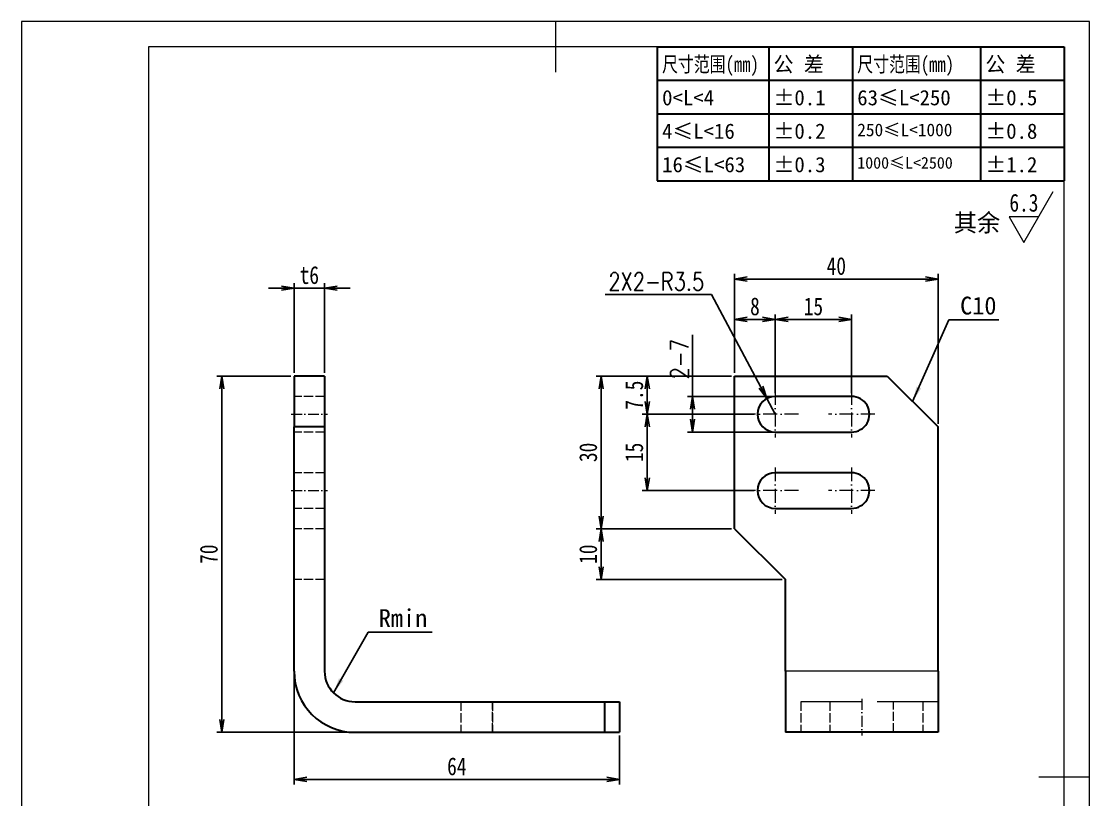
# Model space of a CAD drawing. Header units: millimetres. Extents: x -15766 to 80009, y -9701 to 15159.
# Drawn here: x 1452.4 to 1662.4, y 13397.8 to 13550.7 of the extents above; entities that cross this region are included whole.
import ezdxf
from ezdxf.enums import TextEntityAlignment as Align

# ---------------------------------------------------------------- set-up
doc = ezdxf.new("R2010")
doc.units = ezdxf.units.MM
for name, pattern in [('CENTER-HOKUTO_1', [16, 13, -1, 1, -1]), ('DASHDOT', [18.5, 12, -3, 0.5, -3]), ('DASHED', [15, 12, -3]), ('HIDDEN-HOKUTO_1', [2, 1, -1])]:
    doc.linetypes.add(name, pattern=pattern)
doc.layers.get('DEFPOINTS').update_dxf_attribs({"lineweight": 18})
for name, color, linetype, lineweight in [('AM_7', 2, 'CENTER-HOKUTO_1', 18), ('AM_HID', 1, 'HIDDEN-HOKUTO_1', 18), ('AM_VIS', 7, 'Continuous', 18), ('CDRAFT0', 7, 'Continuous', 18), ('DIM', 253, 'Continuous', 20), ('title_frame', 7, 'Continuous', 18), ('word_dim', 9, 'Continuous', 18), ('尺寸线层', 3, 'Continuous', 18), ('粗实线层', 7, 'Continuous', 35), ('粗实线层_1', 7, 'Continuous', 15)]:
    doc.layers.add(name, color=color, linetype=linetype, lineweight=lineweight)
doc.styles.add('DIM', font='', dxfattribs={"width": 0.8})
doc.styles.get('DIM').set_extended_font_data('NSimSun')
doc.dimstyles.new('1-1', dxfattribs={"dimtxt": 3.5, "dimasz": 3, "dimexe": 1, "dimexo": 0, "dimgap": 1, "dimtad": 1, "dimdsep": 46, "dimtxsty": 'DIM', "dimblk": '_CAXARROW', "dimcen": 0, "dimdle": 6, "dimclrd": 256, "dimclre": 256, "dimclrt": 3, "dimazin": 2, "dimtfac": 0.707107, "dimtmove": 0, "dimatfit": 3, "dimfxl": 0, "dimfrac": 2, "dimtolj": 1, "dimarcsym": 0})
doc.dimstyles.new('1-1$0', dxfattribs={"dimtxt": 3.5, "dimasz": 2.5, "dimexe": 1, "dimexo": 0.625, "dimgap": 0.8, "dimtad": 1, "dimdsep": 46, "dimtxsty": 'DIM', "dimblk": 'OPEN', "dimcen": 0, "dimdle": 5, "dimclrd": 256, "dimclre": 256, "dimclrt": 3, "dimazin": 3, "dimtfac": 0.5, "dimtmove": 0, "dimatfit": 3, "dimldrblk": 'OPEN', "dimfxl": 0, "dimtolj": 1, "dimarcsym": 0})
doc.dimstyles.new('1-1$4', dxfattribs={"dimtxt": 3.5, "dimasz": 2.5, "dimexe": 1, "dimexo": 0.625, "dimgap": 0.8, "dimtad": 1, "dimtih": 1, "dimtoh": 1, "dimzin": 12, "dimdsep": 46, "dimtxsty": 'DIM', "dimblk": 'OPEN', "dimcen": 0, "dimdle": 5, "dimclrd": 256, "dimclre": 256, "dimclrt": 3, "dimazin": 3, "dimtfac": 0.5, "dimtmove": 0, "dimatfit": 3, "dimldrblk": 'OPEN', "dimfxl": 0, "dimtolj": 1, "dimarcsym": 0})

# ---------------------------------------------------------------- blocks, each defined once
blk = doc.blocks.new('*X591')
at = {"layer": 'CDRAFT0'}
blk.add_line((210, 148.5), (200, 148.5), dxfattribs=at)
blk.add_lwpolyline([(0, 0), (210, 0), (210, 297), (0, 297), (0, 0)], dxfattribs=at)
at = {"layer": '粗实线层_1'}
for p, q in [((105, 297), (105, 287)), ((205, 292), (25, 292)), ((25, 292), (25, 5)), ((205, 5), (205, 292)), ((0, 139.83), (30, 139.83)), ((105, 0), (105, 10)), ((25, 5), (205, 5))]:
    blk.add_line(p, q, dxfattribs=at)
blk = doc.blocks.new('自由公差_1')
at = {"layer": '粗实线层'}
for p, q in [((-80, 0), (0, 0)), ((-80, 0), (-80, -26.3)), ((-58.08, 0), (-58.08, -26.3)), ((-41.64, 0), (-41.64, -26.3)), ((-16.44, 0), (-16.44, -26.3)), ((0, 0), (0, -26.3)), ((-80, -6.58), (0, -6.58)), ((-80, -13.15), (0, -13.15)), ((-80, -19.73), (0, -19.73)), ((-80, -26.3), (0, -26.3))]:
    blk.add_line(p, q, dxfattribs=at)
at = {"layer": '尺寸线层', "linetype": 'Continuous', "attachment_point": 1, "line_spacing_factor": 0.9}
for s, insert, char_height, width in [('{\\W0.8;尺寸范围(mm)}', (-79.04, -1.92), 3, 22.6032), ('公 差', (-57.12, -1.92), 3, 22.6032), ('{\\W0.8;尺寸范围(mm)}', (-40.68, -1.92), 3, 22.6032), ('公 差', (-15.48, -1.92), 3, 22.6032), ('%%P0.1', (-57.12, -8.49), 3, 12.7119), ('63≤L<250', (-40.68, -8.49), 3, 22.6032), ('%%P0.5', (-15.48, -8.49), 3, 12.5771), ('0<L<4', (-79.04, -8.49), 3, 22.6032), ('4≤L<16', (-79.04, -15.07), 3, 22.6032), ('%%P0.2', (-57.12, -15.07), 3, 12.4769), ('250≤L<1000', (-40.68, -15.07), 2.5, 22.6032), ('%%P0.8', (-15.48, -15.07), 3, 13.0759), ('16≤L<63', (-79.04, -21.64), 3, 22.6032), ('%%P0.3', (-57.12, -21.64), 3, 12.7119), ('1000≤L<2500', (-40.68, -21.64), 2.3, 22.6032), ('%%P1.2', (-15.48, -21.64), 3, 12.8764)]:
    blk.add_mtext(s, dxfattribs=dict(at, insert=insert, char_height=char_height, width=width))
blk = doc.blocks.new('_OPEN')
at = {"color": 0, "linetype": 'ByBlock', "lineweight": -2}
for p, q in [((-1, 0.166667), (0, 0)), ((-1, -0.166667), (0, 0)), ((0, 0), (-1, 0))]:
    blk.add_line(p, q, dxfattribs=at)
blk = doc.blocks.new('*D680')
at = {"layer": 'DEFPOINTS', "color": 0, "transparency": 16777216}
for p in [(1512.03, 13498.32), (1506.03, 13481.05), (1512.03, 13481.05)]:
    blk.add_point(p, dxfattribs=at)
at = {"layer": 'word_dim', "linetype": 'Continuous', "lineweight": -2, "transparency": 16777216}
for p, q in [((1506.03, 13481.68), (1506.03, 13499.32)), ((1512.03, 13481.68), (1512.03, 13499.32)), ((1503.53, 13498.32), (1501.03, 13498.32)), ((1506.03, 13498.32), (1512.03, 13498.32)), ((1514.53, 13498.32), (1517.03, 13498.32))]:
    blk.add_line(p, q, dxfattribs=at)
at = {"layer": 'word_dim', "lineweight": -2, "transparency": 16777216, "xscale": 2.5, "yscale": 2.5, "zscale": 2.5}
blk.add_blockref('_OPEN', (1506.03, 13498.32), dxfattribs=at)
at = {"layer": 'word_dim', "lineweight": -2, "transparency": 16777216, "xscale": 2.5, "yscale": 2.5, "zscale": 2.5, "rotation": 180}
blk.add_blockref('_OPEN', (1512.03, 13498.32), dxfattribs=at)
at = {"layer": 'word_dim', "color": 3, "transparency": 16777216, "insert": (1509.03, 13500.87), "char_height": 3.5, "attachment_point": 5, "style": 'DIM'}
blk.add_mtext('\\A1;t6', dxfattribs=at)
blk = doc.blocks.new('*D681')
at = {"layer": 'DEFPOINTS', "color": 0, "transparency": 16777216}
for p in [(1491.83, 13481.05), (1506.03, 13481.05), (1518.03, 13411.05)]:
    blk.add_point(p, dxfattribs=at)
at = {"layer": 'word_dim', "linetype": 'Continuous', "lineweight": -2, "transparency": 16777216}
for p, q in [((1505.41, 13481.05), (1490.83, 13481.05)), ((1491.83, 13413.55), (1491.83, 13478.55)), ((1517.41, 13411.05), (1490.83, 13411.05))]:
    blk.add_line(p, q, dxfattribs=at)
at = {"layer": 'word_dim', "lineweight": -2, "transparency": 16777216, "xscale": 2.5, "yscale": 2.5, "zscale": 2.5}
for p, rotation in [((1491.83, 13481.05), 90), ((1491.83, 13411.05), 270)]:
    blk.add_blockref('_OPEN', p, dxfattribs=dict(at, rotation=rotation))
at = {"layer": 'word_dim', "color": 3, "transparency": 16777216, "insert": (1489.28, 13446.05), "char_height": 3.5, "attachment_point": 5, "rotation": 90, "style": 'DIM'}
blk.add_mtext('\\A1;70', dxfattribs=at)
blk = doc.blocks.new('*D682')
at = {"layer": 'DEFPOINTS', "color": 0, "transparency": 16777216}
for p in [(1506.03, 13423.05), (1570.03, 13411.05), (1570.03, 13401.8)]:
    blk.add_point(p, dxfattribs=at)
at = {"layer": 'word_dim', "linetype": 'Continuous', "lineweight": -2, "transparency": 16777216}
for p, q in [((1506.03, 13422.43), (1506.03, 13400.8)), ((1570.03, 13410.43), (1570.03, 13400.8)), ((1508.53, 13401.8), (1567.53, 13401.8))]:
    blk.add_line(p, q, dxfattribs=at)
at = {"layer": 'word_dim', "lineweight": -2, "transparency": 16777216, "xscale": 2.5, "yscale": 2.5, "zscale": 2.5, "rotation": 180}
blk.add_blockref('_OPEN', (1506.03, 13401.8), dxfattribs=at)
at = {"layer": 'word_dim', "lineweight": -2, "transparency": 16777216, "xscale": 2.5, "yscale": 2.5, "zscale": 2.5}
blk.add_blockref('_OPEN', (1570.03, 13401.8), dxfattribs=at)
at = {"layer": 'word_dim', "color": 3, "transparency": 16777216, "insert": (1538.03, 13404.35), "char_height": 3.5, "attachment_point": 5, "style": 'DIM'}
blk.add_mtext('\\A1;64', dxfattribs=at)
blk = doc.blocks.new('_CAXARROW')
blk.add_hatch(color=0).paths.add_polyline_path([(0, 0), (-1, 0.125), (-1, -0.125)], flags=0)
blk = doc.blocks.new('*D683')
at = {"layer": 'DEFPOINTS', "color": 0, "transparency": 16777216}
for p in [(1632.63, 13500.1), (1592.63, 13481.05), (1632.63, 13471.05)]:
    blk.add_point(p, dxfattribs=at)
at = {"layer": 'word_dim', "linetype": 'Continuous', "lineweight": -2, "transparency": 16777216}
for p, q in [((1592.63, 13481.68), (1592.63, 13501.1)), ((1632.63, 13471.68), (1632.63, 13501.1)), ((1595.13, 13500.1), (1630.13, 13500.1))]:
    blk.add_line(p, q, dxfattribs=at)
at = {"layer": 'word_dim', "lineweight": -2, "transparency": 16777216, "xscale": 2.5, "yscale": 2.5, "zscale": 2.5, "rotation": 180}
blk.add_blockref('_OPEN', (1592.63, 13500.1), dxfattribs=at)
at = {"layer": 'word_dim', "lineweight": -2, "transparency": 16777216, "xscale": 2.5, "yscale": 2.5, "zscale": 2.5}
blk.add_blockref('_OPEN', (1632.63, 13500.1), dxfattribs=at)
at = {"layer": 'word_dim', "color": 3, "transparency": 16777216, "insert": (1612.63, 13502.65), "char_height": 3.5, "attachment_point": 5, "style": 'DIM'}
blk.add_mtext('\\A1;40', dxfattribs=at)
blk = doc.blocks.new('*D684')
at = {"layer": 'DEFPOINTS', "color": 0, "transparency": 16777216}
for p in [(1592.63, 13492.17), (1592.63, 13481.05), (1600.63, 13477.05)]:
    blk.add_point(p, dxfattribs=at)
at = {"layer": 'word_dim', "linetype": 'Continuous', "lineweight": -2, "transparency": 16777216}
for p, q in [((1592.63, 13481.68), (1592.63, 13493.17)), ((1600.63, 13477.68), (1600.63, 13493.17)), ((1598.13, 13492.17), (1595.13, 13492.17))]:
    blk.add_line(p, q, dxfattribs=at)
at = {"layer": 'word_dim', "lineweight": -2, "transparency": 16777216, "xscale": 2.5, "yscale": 2.5, "zscale": 2.5, "rotation": 180}
blk.add_blockref('_OPEN', (1592.63, 13492.17), dxfattribs=at)
at = {"layer": 'word_dim', "lineweight": -2, "transparency": 16777216, "xscale": 2.5, "yscale": 2.5, "zscale": 2.5}
blk.add_blockref('_OPEN', (1600.63, 13492.17), dxfattribs=at)
at = {"layer": 'word_dim', "color": 3, "transparency": 16777216, "insert": (1596.63, 13494.72), "char_height": 3.5, "attachment_point": 5, "style": 'DIM'}
blk.add_mtext('\\A1;8', dxfattribs=at)
blk = doc.blocks.new('*D685')
at = {"layer": 'DEFPOINTS', "color": 0, "transparency": 16777216}
for p in [(1615.63, 13492.17), (1600.63, 13477.05), (1615.63, 13477.05)]:
    blk.add_point(p, dxfattribs=at)
at = {"layer": 'word_dim', "linetype": 'Continuous', "lineweight": -2, "transparency": 16777216}
for p, q in [((1600.63, 13477.68), (1600.63, 13493.17)), ((1615.63, 13477.68), (1615.63, 13493.17)), ((1603.13, 13492.17), (1613.13, 13492.17))]:
    blk.add_line(p, q, dxfattribs=at)
at = {"layer": 'word_dim', "lineweight": -2, "transparency": 16777216, "xscale": 2.5, "yscale": 2.5, "zscale": 2.5, "rotation": 180}
blk.add_blockref('_OPEN', (1600.63, 13492.17), dxfattribs=at)
at = {"layer": 'word_dim', "lineweight": -2, "transparency": 16777216, "xscale": 2.5, "yscale": 2.5, "zscale": 2.5}
blk.add_blockref('_OPEN', (1615.63, 13492.17), dxfattribs=at)
at = {"layer": 'word_dim', "color": 3, "transparency": 16777216, "insert": (1608.13, 13494.72), "char_height": 3.5, "attachment_point": 5, "style": 'DIM'}
blk.add_mtext('\\A1;15', dxfattribs=at)
blk = doc.blocks.new('*D686')
at = {"layer": 'DEFPOINTS', "color": 0, "transparency": 16777216}
for p in [(1575.46, 13481.05), (1592.63, 13481.05), (1597.13, 13473.55)]:
    blk.add_point(p, dxfattribs=at)
at = {"layer": 'word_dim', "linetype": 'Continuous', "lineweight": -2, "transparency": 16777216}
for p, q in [((1592, 13481.05), (1574.46, 13481.05)), ((1575.46, 13476.05), (1575.46, 13478.55)), ((1596.5, 13473.55), (1574.46, 13473.55))]:
    blk.add_line(p, q, dxfattribs=at)
at = {"layer": 'word_dim', "lineweight": -2, "transparency": 16777216, "xscale": 2.5, "yscale": 2.5, "zscale": 2.5}
for p, rotation in [((1575.46, 13481.05), 90), ((1575.46, 13473.55), 270)]:
    blk.add_blockref('_OPEN', p, dxfattribs=dict(at, rotation=rotation))
at = {"layer": 'word_dim', "color": 3, "transparency": 16777216, "insert": (1572.91, 13477.3), "char_height": 3.5, "attachment_point": 5, "rotation": 90, "style": 'DIM'}
blk.add_mtext('\\A1;7.5', dxfattribs=at)
blk = doc.blocks.new('*D687')
at = {"layer": 'DEFPOINTS', "color": 0, "transparency": 16777216}
for p in [(1597.13, 13473.55), (1575.46, 13458.55), (1597.13, 13458.55)]:
    blk.add_point(p, dxfattribs=at)
at = {"layer": 'word_dim', "linetype": 'Continuous', "lineweight": -2, "transparency": 16777216}
for p, q in [((1596.5, 13473.55), (1574.46, 13473.55)), ((1575.46, 13471.05), (1575.46, 13461.05)), ((1596.5, 13458.55), (1574.46, 13458.55))]:
    blk.add_line(p, q, dxfattribs=at)
at = {"layer": 'word_dim', "lineweight": -2, "transparency": 16777216, "xscale": 2.5, "yscale": 2.5, "zscale": 2.5}
for p, rotation in [((1575.46, 13473.55), 90), ((1575.46, 13458.55), 270)]:
    blk.add_blockref('_OPEN', p, dxfattribs=dict(at, rotation=rotation))
at = {"layer": 'word_dim', "color": 3, "transparency": 16777216, "insert": (1572.91, 13466.05), "char_height": 3.5, "attachment_point": 5, "rotation": 90, "style": 'DIM'}
blk.add_mtext('\\A1;15', dxfattribs=at)
blk = doc.blocks.new('*D688')
at = {"layer": 'DEFPOINTS', "color": 0, "transparency": 16777216}
for p in [(1598.98, 13476.64), (1600.63, 13473.55)]:
    blk.add_point(p, dxfattribs=at)
at = {"layer": 'word_dim', "linetype": 'Continuous', "lineweight": -2, "transparency": 16777216}
for p, q in [((1567.17, 13497.07), (1588.11, 13497.07)), ((1588.11, 13497.07), (1597.81, 13478.85)), ((1600.63, 13473.55), (1598.98, 13476.64))]:
    blk.add_line(p, q, dxfattribs=at)
at = {"layer": 'word_dim', "lineweight": -2, "transparency": 16777216, "xscale": 2.5, "yscale": 2.5, "zscale": 2.5, "rotation": 298.0263070496782}
blk.add_blockref('_OPEN', (1598.98, 13476.64), dxfattribs=at)
at = {"layer": 'word_dim', "color": 3, "transparency": 16777216, "insert": (1577.24, 13499.62), "char_height": 3.5, "attachment_point": 5, "style": 'DIM'}
blk.add_mtext('\\A1;{\\Fromans,bigfont|c134;2X2-R3.5}', dxfattribs=at)
blk = doc.blocks.new('*D839')
at = {"layer": 'DEFPOINTS', "color": 0, "transparency": 16777216}
for p in [(1584.36, 13477.05), (1600.63, 13477.05), (1600.63, 13470.05)]:
    blk.add_point(p, dxfattribs=at)
at = {"layer": 'word_dim', "linetype": 'Continuous', "lineweight": -2, "transparency": 16777216}
for p, q in [((1584.36, 13477.05), (1584.36, 13489.15)), ((1600, 13477.05), (1583.36, 13477.05)), ((1584.36, 13472.55), (1584.36, 13474.55)), ((1600, 13470.05), (1583.36, 13470.05))]:
    blk.add_line(p, q, dxfattribs=at)
at = {"layer": 'word_dim', "lineweight": -2, "transparency": 16777216, "xscale": 2.5, "yscale": 2.5, "zscale": 2.5}
for p, rotation in [((1584.36, 13477.05), 90), ((1584.36, 13470.05), 270)]:
    blk.add_blockref('_OPEN', p, dxfattribs=dict(at, rotation=rotation))
at = {"layer": 'word_dim', "color": 3, "transparency": 16777216, "insert": (1581.81, 13484.35), "char_height": 3.5, "attachment_point": 5, "rotation": 90, "style": 'DIM'}
blk.add_mtext('\\A1;{\\Fromans,bigfont|c134;2-7}', dxfattribs=at)
blk = doc.blocks.new('*D840')
at = {"layer": 'DEFPOINTS', "color": 0, "transparency": 16777216}
for p in [(1592.63, 13481.05), (1566.41, 13451.05), (1592.63, 13451.05)]:
    blk.add_point(p, dxfattribs=at)
at = {"layer": 'word_dim', "linetype": 'Continuous', "lineweight": -2, "transparency": 16777216}
for p, q in [((1592, 13481.05), (1565.41, 13481.05)), ((1566.41, 13478.55), (1566.41, 13453.55)), ((1592, 13451.05), (1565.41, 13451.05))]:
    blk.add_line(p, q, dxfattribs=at)
at = {"layer": 'word_dim', "lineweight": -2, "transparency": 16777216, "xscale": 2.5, "yscale": 2.5, "zscale": 2.5}
for p, rotation in [((1566.41, 13481.05), 90), ((1566.41, 13451.05), 270)]:
    blk.add_blockref('_OPEN', p, dxfattribs=dict(at, rotation=rotation))
at = {"layer": 'word_dim', "color": 3, "transparency": 16777216, "insert": (1563.86, 13466.05), "char_height": 3.5, "attachment_point": 5, "rotation": 90, "style": 'DIM'}
blk.add_mtext('\\A1;30', dxfattribs=at)
blk = doc.blocks.new('*D841')
at = {"layer": 'DEFPOINTS', "color": 0, "transparency": 16777216}
for p in [(1592.63, 13451.05), (1566.41, 13441.05), (1602.63, 13441.05)]:
    blk.add_point(p, dxfattribs=at)
at = {"layer": 'word_dim', "linetype": 'Continuous', "lineweight": -2, "transparency": 16777216}
for p, q in [((1592, 13451.05), (1565.41, 13451.05)), ((1566.41, 13448.55), (1566.41, 13443.55)), ((1602, 13441.05), (1565.41, 13441.05))]:
    blk.add_line(p, q, dxfattribs=at)
at = {"layer": 'word_dim', "lineweight": -2, "transparency": 16777216, "xscale": 2.5, "yscale": 2.5, "zscale": 2.5}
for p, rotation in [((1566.41, 13451.05), 90), ((1566.41, 13441.05), 270)]:
    blk.add_blockref('_OPEN', p, dxfattribs=dict(at, rotation=rotation))
at = {"layer": 'word_dim', "color": 3, "transparency": 16777216, "insert": (1563.86, 13446.05), "char_height": 3.5, "attachment_point": 5, "rotation": 90, "style": 'DIM'}
blk.add_mtext('\\A1;10', dxfattribs=at)

msp = doc.modelspace()

# ---------------------------------------------------------------- linework, layer by layer
at = {"layer": 'AM_7', "linetype": 'DASHDOT', "lineweight": 13, "ltscale": 0.227499}
for p, q in [((1600.62956, 13478.10002), (1600.62956, 13469.00005)), ((1615.62956, 13478.10002), (1615.62956, 13469.00005)), ((1600.62956, 13463.10002), (1600.62956, 13454.00005)), ((1615.62956, 13463.10002), (1615.62956, 13454.00005))]:
    msp.add_line(p, q, dxfattribs=at)
at = {"layer": 'AM_7', "linetype": 'DASHDOT', "lineweight": 13, "ltscale": 0.180005}
for p, q in [((1505.43258, 13473.55003), (1512.63278, 13473.55003)), ((1505.43258, 13458.55003), (1512.63278, 13458.55003))]:
    msp.add_line(p, q, dxfattribs=at)
at = {"layer": 'AM_7', "linetype": 'DASHDOT', "lineweight": 13, "ltscale": 0.227502}
for p, q in [((1605.17961, 13473.55003), (1596.07952, 13473.55003)), ((1620.17961, 13473.55003), (1611.07952, 13473.55003)), ((1605.17961, 13458.55003), (1596.07952, 13458.55003)), ((1620.17961, 13458.55003), (1611.07952, 13458.55003))]:
    msp.add_line(p, q, dxfattribs=at)
at = {"layer": 'AM_7', "linetype": 'DASHDOT', "lineweight": 13, "ltscale": 0.180014}
msp.add_line((1617.62956, 13417.65007), (1617.62956, 13410.44951), dxfattribs=at)
at = {"layer": 'AM_HID', "linetype": 'DASHED', "lineweight": 13, "ltscale": 0.15}
for p, q in [((1512.03268, 13477.05003), (1506.03268, 13477.05003)), ((1512.03268, 13470.05003), (1506.03268, 13470.05003)), ((1512.03268, 13462.05003), (1506.03268, 13462.05003)), ((1512.03268, 13455.05003), (1506.03268, 13455.05003)), ((1512.03268, 13451.05003), (1506.03268, 13451.05003)), ((1512.03268, 13441.05003), (1506.03268, 13441.05003)), ((1538.78268, 13417.05003), (1538.78268, 13411.05003)), ((1545.03268, 13417.05003), (1545.03268, 13411.05003)), ((1545.03268, 13411.05003), (1545.03268, 13417.05003)), ((1567.03268, 13417.05003), (1567.03268, 13411.05003)), ((1605.62956, 13417.05003), (1605.62956, 13411.05003)), ((1611.37956, 13417.05003), (1611.37956, 13411.05003)), ((1623.87956, 13411.05003), (1623.87956, 13417.05003)), ((1629.62956, 13417.05003), (1629.62956, 13411.05003))]:
    msp.add_line(p, q, dxfattribs=at)
at = {"layer": 'AM_HID', "linetype": 'DASHED', "lineweight": 13}
for p, q in [((1632.62956, 13423.05003), (1602.62956, 13423.05003)), ((1632.62956, 13417.05003), (1602.62956, 13417.05003))]:
    msp.add_line(p, q, dxfattribs=at)
at = {"layer": 'AM_VIS', "lineweight": 35}
for p, q in [((1512.03268, 13481.05003), (1506.03268, 13481.05003)), ((1506.03268, 13481.05003), (1506.03268, 13471.05003)), ((1512.03268, 13481.05003), (1512.03268, 13471.05003)), ((1592.62956, 13451.05003), (1592.62956, 13481.05003)), ((1592.62956, 13481.05003), (1622.62956, 13481.05003)), ((1622.62956, 13481.05003), (1632.62956, 13471.05003)), ((1615.62956, 13477.05003), (1600.62956, 13477.05003)), ((1506.03268, 13423.05003), (1506.03268, 13471.05003)), ((1512.03268, 13471.05003), (1506.03268, 13471.05003)), ((1512.03268, 13471.05003), (1512.03268, 13423.05003)), ((1600.62956, 13470.05003), (1615.62956, 13470.05003)), ((1632.62956, 13423.05003), (1632.62956, 13471.05003)), ((1615.62956, 13462.05003), (1600.62956, 13462.05003)), ((1600.62956, 13455.05003), (1615.62956, 13455.05003)), ((1592.62956, 13451.05003), (1602.62956, 13441.05003)), ((1602.62956, 13423.05003), (1602.62956, 13441.05003)), ((1602.62956, 13423.05003), (1602.62956, 13411.05003)), ((1632.62956, 13423.05003), (1632.62956, 13411.05003)), ((1518.03268, 13417.05003), (1567.03268, 13417.05003)), ((1567.03268, 13417.05003), (1570.03268, 13417.05003)), ((1567.03268, 13417.05003), (1567.03268, 13411.05003)), ((1570.03268, 13417.05003), (1570.03268, 13411.05003)), ((1518.03268, 13411.05003), (1567.03268, 13411.05003)), ((1567.03268, 13411.05003), (1570.03268, 13411.05003)), ((1632.62956, 13411.05003), (1602.62956, 13411.05003))]:
    msp.add_line(p, q, dxfattribs=at)
at = {"layer": 'AM_VIS', "lineweight": 13}
msp.add_line((1632.62956, 13423.05003), (1602.62956, 13423.05003), dxfattribs=at)
at = {"layer": 'AM_VIS', "lineweight": 35}
for centre, radius, start, end in [((1600.62956, 13473.55003), 3.5, 90.000003, 269.999997), ((1615.62956, 13473.55003), 3.5, 269.999997, 90.000003), ((1600.62956, 13458.55003), 3.5, 90.000003, 269.999997), ((1615.62956, 13458.55003), 3.5, 269.999997, 90.000003), ((1518.03268, 13423.05003), 12, 180.000005, 269.999997), ((1518.03268, 13423.05003), 6, 180.000005, 269.999997)]:
    msp.add_arc(centre, radius, start, end, dxfattribs=at)
at = {"layer": 'DIM'}
for p, q in [((1649.47915, 13507.30629), (1655.25265, 13517.30629)), ((1652.3659, 13512.30629), (1646.5924, 13512.30629)), ((1646.5924, 13512.30629), (1649.47915, 13507.30629))]:
    msp.add_line(p, q, dxfattribs=at)

# ---------------------------------------------------------------- block references
at = {"layer": 'AM_VIS'}
msp.add_blockref('*X591', (1452.42403, 13253.73384), dxfattribs=at)
at = {"layer": 'title_frame'}
msp.add_blockref('自由公差_1', (1657.42403, 13545.73384), dxfattribs=at)

# ---------------------------------------------------------------- texts
at = {"layer": 'DIM', "color": 2, "style": 'DIM', "width": 0.8}
msp.add_attdef('6.3', text='0.0', height=3.5, dxfattribs=at).set_placement((1652.3659, 13512.30629), align=Align.BOTTOM_RIGHT)
at = {"layer": 'word_dim', "linetype": 'Continuous', "insert": (1635.73919, 13512.93368), "char_height": 3.5, "width": 10.860604, "attachment_point": 1}
msp.add_mtext('{\\C3;其余}', dxfattribs=at)
at = {"layer": 'word_dim', "color": 3, "insert": (1636.96555, 13493.08791), "char_height": 3.5, "width": 10, "attachment_point": 7}
msp.add_mtext('\\A1;C10', dxfattribs=at)
at = {"layer": 'word_dim', "color": 3, "insert": (1522.68201, 13431.74063), "char_height": 3.5, "attachment_point": 7}
msp.add_mtext('\\A1;Rmin', dxfattribs=at)

# ---------------------------------------------------------------- dimensions: what is measured, and where the dimension line sits
at = {"layer": 'word_dim'}
dim = msp.add_linear_dim(base=(1512.03268, 13498.31895), p1=(1506.03268, 13481.05003), p2=(1512.03268, 13481.05003), dimstyle='1-1$0', override={"dimpost": 't<>'}, dxfattribs=at)
dim.commit()
dim.dimension.update_dxf_attribs({"geometry": '*D680', "text_midpoint": (1509.03268, 13500.86895)})
for base, p1, p2, picture, middle in [((1632.62956, 13500.09793), (1592.62956, 13481.05003), (1632.62956, 13471.05003), '*D683', (1612.62956, 13502.64793)), ((1592.62956, 13492.16716), (1600.62956, 13477.05003), (1592.62956, 13481.05003), '*D684', (1596.62956, 13494.71716)), ((1615.62956, 13492.16716), (1600.62956, 13477.05003), (1615.62956, 13477.05003), '*D685', (1608.12956, 13494.71716)), ((1570.03268, 13401.79847), (1506.03268, 13423.05003), (1570.03268, 13411.05003), '*D682', (1538.03268, 13404.34847))]:
    dim = msp.add_linear_dim(base=base, p1=p1, p2=p2, dimstyle='1-1$0', dxfattribs=at)
    dim.commit()
    dim.dimension.update_dxf_attribs({"geometry": picture, "text_midpoint": middle})
dim = msp.add_radius_dim(center=(1600.62956, 13473.55003), mpoint=(1598.985, 13476.6396), text='{\\Fromans,bigfont|c134;2X2-<>}', dimstyle='1-1$4', dxfattribs=at)
dim.commit()
dim.dimension.update_dxf_attribs({"geometry": '*D688', "text_midpoint": (1577.24161, 13497.07308), "dimtype": 164})
dim = msp.add_linear_dim(base=(1584.35843, 13477.05003), p1=(1600.62956, 13470.05003), p2=(1600.62956, 13477.05003), angle=90, text='{\\Fromans,bigfont|c134;2-<>}', dimstyle='1-1$0', dxfattribs=at)
dim.commit()
dim.dimension.update_dxf_attribs({"geometry": '*D839', "text_midpoint": (1581.80843, 13484.35003)})
for base, p1, p2, picture, middle in [((1491.83263, 13481.05003), (1518.03268, 13411.05003), (1506.03268, 13481.05003), '*D681', (1489.28263, 13446.05003)), ((1566.41139, 13451.05003), (1592.62956, 13481.05003), (1592.62956, 13451.05003), '*D840', (1563.86139, 13466.05003)), ((1575.46391, 13481.05003), (1597.12956, 13473.55003), (1592.62956, 13481.05003), '*D686', (1572.91391, 13477.30003)), ((1575.46391, 13458.55003), (1597.12956, 13473.55003), (1597.12956, 13458.55003), '*D687', (1572.91391, 13466.05003)), ((1566.41139, 13441.05003), (1592.62956, 13451.05003), (1602.62956, 13441.05003), '*D841', (1563.86139, 13446.05003))]:
    dim = msp.add_linear_dim(base=base, p1=p1, p2=p2, angle=90, dimstyle='1-1$0', dxfattribs=at)
    dim.commit()
    dim.dimension.update_dxf_attribs({"geometry": picture, "text_midpoint": middle})

# ---------------------------------------------------------------- leaders
at = {"layer": 'word_dim', "annotation_type": 0, "has_hookline": 1, "hookline_direction": 0}
for points, text_width in [([(1627.62956, 13476.05003), (1634.72212, 13492.08791), (1635.96555, 13492.08791)], 7.58333), ([(1513.79004, 13418.80739), (1520.62625, 13430.74063), (1521.68201, 13430.74063)], 10.5)]:
    msp.add_leader(points, dimstyle='1-1', override={"dimgap": 1, "dimtad": 1}, dxfattribs=dict(at, text_width=text_width))

doc.saveas('drawing.dxf')
